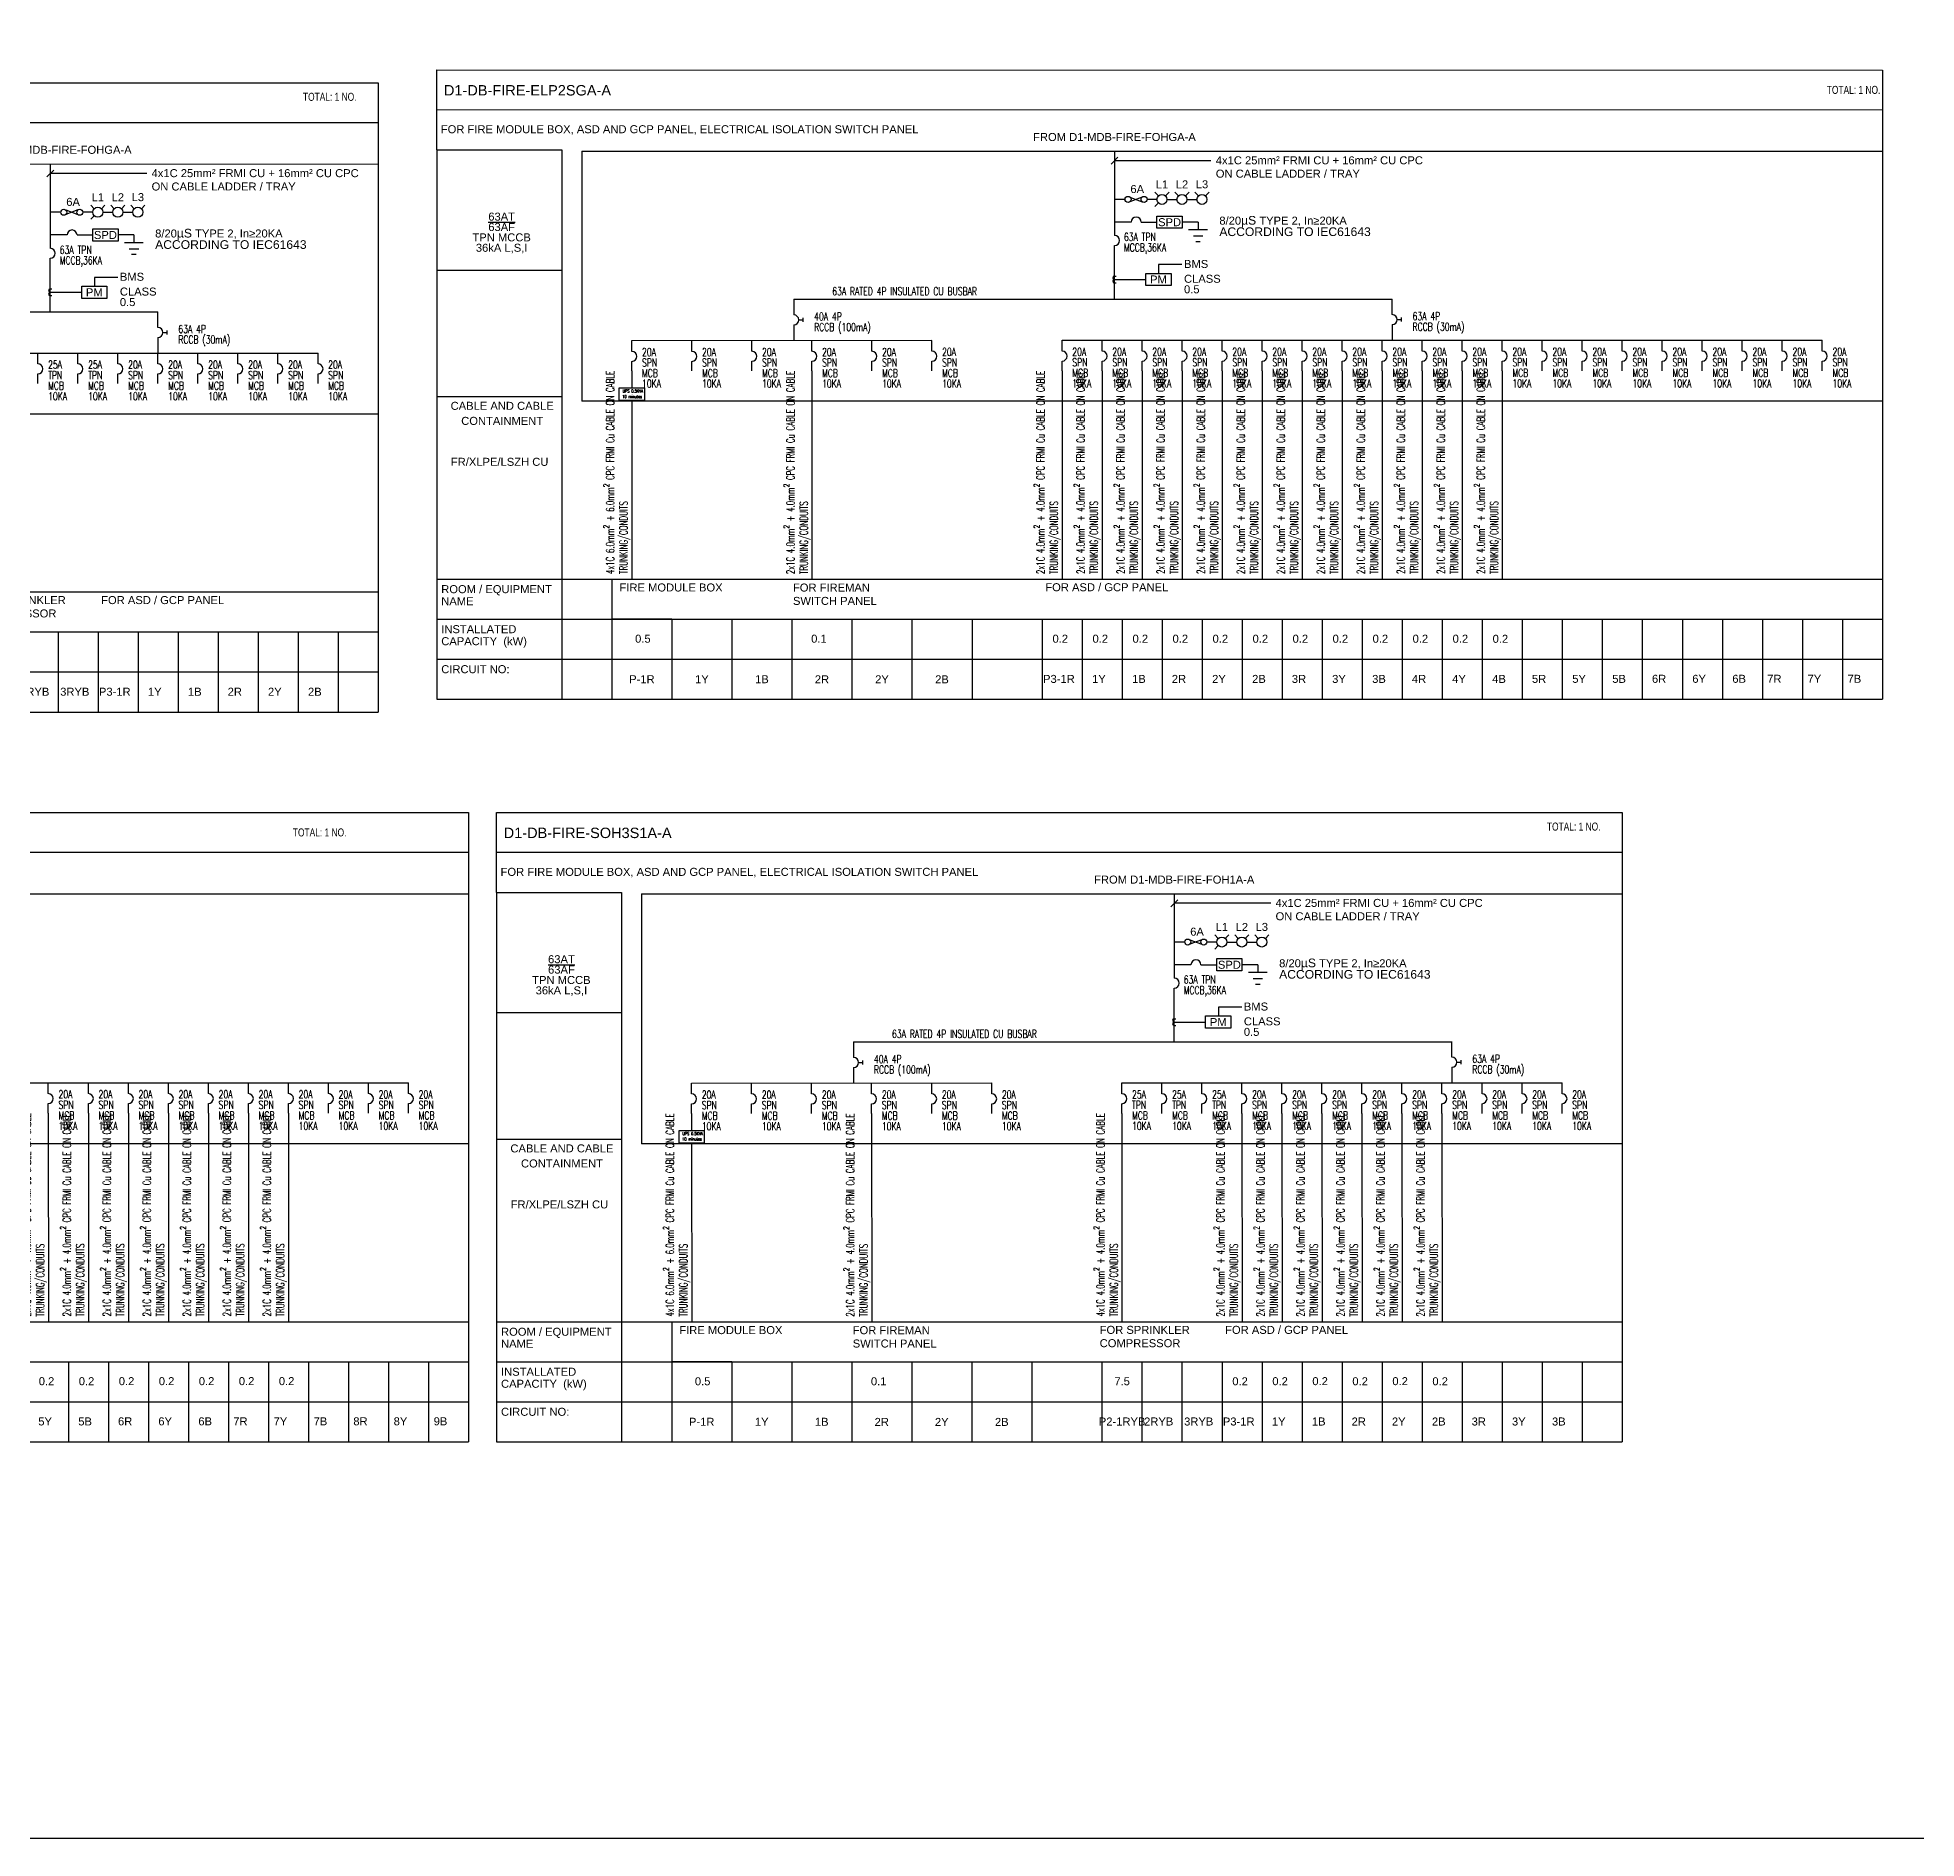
# Model space of a CAD drawing. Header units: inches. Extents: x 155818 to 1515405, y 4999 to 215277.
# Drawn here: x 634386 to 681343, y 134327 to 179330 of the extents above; entities that cross this region are included whole.
import ezdxf
from ezdxf.enums import TextEntityAlignment as Align

# ---------------------------------------------------------------- set-up
doc = ezdxf.new("R2010")
doc.units = ezdxf.units.IN
doc.header["$MEASUREMENT"] = 0
for name, color, linetype in [('-ME-E-Sch DB', 7, 'Continuous'), ('-ME-E-Sch DB_Tx', 7, 'Continuous'), ('-ME-E-Sch Main SLD', 7, 'Continuous'), ('E-_ELEC----_E-', 7, 'Continuous'), ('E_ELEC----_E-', 7, 'Continuous'), ('ELE SHAFT', 1, 'Continuous')]:
    doc.layers.add(name, color=color, linetype=linetype)
doc.styles.add('-ME-Romans', font='romans.shx', dxfattribs={"width": 0.7})
doc.styles.add('-ME_Romans', font='romans.shx', dxfattribs={"width": 0.8})
doc.styles.add('arial', font='arial.ttf')
doc.styles.get("Standard").update_dxf_attribs({"font": 'arial.ttf'})
doc.dimstyles.get("Standard").update_dxf_attribs({"dimtxt": 0.18, "dimasz": 0.18, "dimexe": 0.18, "dimexo": 0.0625, "dimgap": 0.09, "dimtad": 0, "dimtih": 1, "dimtoh": 1, "dimdec": 4, "dimzin": 0, "dimdsep": 46, "dimtxsty": 'Standard', "dimcen": 0.09, "dimadec": 0, "dimazin": 0, "dimtfac": 1, "dimtdec": 4, "dimtofl": 0, "dimtmove": 0, "dimatfit": 3, "dimfxl": 1, "dimtolj": 1, "dimtzin": 0, "dimarcsym": 0})

# ---------------------------------------------------------------- blocks, each defined once
blk = doc.blocks.new('COIL_1')
at = {"ltscale": 0.5}
for p, q in [((0, 2.5), (1.2, 2.5)), ((0, -2.5), (1.2, -2.5))]:
    blk.add_line(p, q, dxfattribs=at)
for centre in [(0, 1.3), (0, -1.3)]:
    blk.add_arc(centre, 1.26, 90, 270, dxfattribs=at)
blk = doc.blocks.new('ELEC0302')
at = {"layer": 'E_ELEC----_E-'}
blk.add_arc((0, 0), 250, 270, 90, dxfattribs=at)
blk = doc.blocks.new('ELEC0327')
for p, q in [((151, 57), (-151, -57)), ((-151, 57), (151, -57))]:
    blk.add_line(p, q)
for centre in [(-200, 0), (200, 0)]:
    blk.add_circle(centre, 75)
blk = doc.blocks.new('ELEC0303')
at = {"layer": 'E_ELEC----_E-'}
for p, q in [((250, 0), (450, 0)), ((450, 100), (450, -100))]:
    blk.add_line(p, q, dxfattribs=at)
blk.add_arc((0, 0), 250, 270, 90, dxfattribs=at)

msp = doc.modelspace()

# ---------------------------------------------------------------- linework, layer by layer
at = {"layer": '-ME-E-Sch DB', "color": 1}
for p, q in [((621392, 176169), (642897, 176171)), ((634704, 176170), (634704, 174064)), ((644364, 176521), (647489, 176521)), ((644364, 176521), (644364, 162796)), ((647489, 176521), (647489, 162796)), ((647989, 176490), (680493, 176489)), ((647989, 176490), (647989, 170242)), ((661214, 176167), (661387, 176340)), ((661301, 176490), (661301, 174385)), ((663713, 176254), (661301, 176254)), ((634618, 175847), (634791, 176020)), ((637117, 175933), (634705, 175933)), ((661968, 174717), (662363, 174717)), ((663389, 174717), (662993, 174717)), ((663389, 174717), (663389, 174533)), ((635372, 174397), (635767, 174397)), ((636792, 174397), (636397, 174397)), ((636557, 174212), (637027, 174212)), ((636792, 174397), (636792, 174212)), ((663154, 174533), (663624, 174533)), ((663273, 174374), (663509, 174374)), ((663331, 174234), (663445, 174234)), ((634704, 172469), (634704, 173814)), ((636677, 174054), (636913, 174054)), ((636735, 173914), (636849, 173914)), ((661301, 172789), (661301, 174135)), ((644364, 173521), (647489, 173521)), ((626689, 172470), (637395, 172476)), ((637395, 172086), (637395, 172476)), ((653285, 172791), (668241, 172791)), ((653285, 172789), (653285, 172400)), ((668241, 172406), (668241, 172796)), ((633395, 171447), (641395, 171447)), ((649238, 171761), (656738, 171765)), ((659991, 171768), (678991, 171768)), ((634395, 170684), (634395, 170925)), ((635395, 170684), (635395, 170926)), ((636395, 170684), (636395, 170926)), ((637395, 170684), (637395, 170925)), ((638395, 170684), (638395, 170926)), ((639395, 170684), (639395, 170926)), ((640395, 170684), (640395, 170926)), ((641395, 170684), (641395, 170926)), ((649238, 170998), (649238, 171239)), ((649238, 170998), (649238, 170575)), ((650738, 170998), (650738, 171239)), ((652238, 170999), (652238, 171240)), ((653738, 170999), (653738, 171240)), ((653738, 170999), (653740, 165799)), ((655238, 170999), (655238, 171240)), ((656738, 171001), (656738, 171242)), ((659991, 171005), (659991, 171246)), ((659991, 171005), (659993, 165804)), ((660991, 171005), (660991, 171246)), ((660991, 171005), (660993, 165804)), ((661991, 171005), (661991, 171246)), ((661991, 171005), (661993, 165804)), ((662991, 171005), (662991, 171246)), ((662991, 171005), (662993, 165804)), ((663991, 171005), (663991, 171246)), ((663991, 171005), (663993, 165804)), ((664991, 171005), (664991, 171246)), ((664991, 171005), (664993, 165804)), ((665991, 171005), (665991, 171246)), ((665991, 171005), (665993, 165804)), ((666991, 171005), (666991, 171246)), ((666991, 171005), (666993, 165804)), ((667991, 171005), (667991, 171246)), ((667991, 171005), (667993, 165804)), ((668991, 171005), (668991, 171246)), ((668991, 171005), (668993, 165804)), ((669991, 171005), (669991, 171246)), ((669991, 171005), (669993, 165804)), ((670991, 171005), (670991, 171246)), ((670991, 171005), (670993, 165804)), ((671991, 171005), (671991, 171246)), ((672991, 171005), (672991, 171246)), ((673991, 171005), (673991, 171246)), ((674991, 171005), (674991, 171246)), ((675991, 171005), (675991, 171246)), ((676991, 171005), (676991, 171246)), ((677991, 171005), (677991, 171246)), ((678991, 171005), (678991, 171246)), ((644375, 170359), (647494, 170359)), ((680493, 170240), (647989, 170242)), ((649238, 170263), (649240, 165798)), ((642897, 169921), (621392, 169922)), ((644375, 165796), (680493, 165795)), ((648740, 165796), (648740, 162796)), ((617778, 165476), (642897, 165477)), ((617778, 164476), (642897, 164476)), ((634897, 164476), (634897, 162476)), ((635897, 164476), (635897, 162476)), ((636897, 164476), (636897, 162476)), ((637897, 164476), (637897, 162476)), ((638897, 164476), (638897, 162476)), ((639897, 164476), (639897, 162476)), ((640897, 164476), (640897, 162476)), ((641897, 164476), (641897, 162476)), ((642897, 164476), (642897, 162476)), ((644374, 164796), (680493, 164794)), ((650240, 164796), (650240, 162796)), ((651740, 164796), (651740, 162796)), ((653240, 164796), (653240, 162796)), ((654740, 164796), (654740, 162796)), ((656240, 164796), (656240, 162796)), ((657740, 164796), (657740, 162796)), ((659493, 164796), (659493, 162796)), ((660493, 164796), (660493, 162796)), ((661493, 164796), (661493, 162796)), ((662493, 164796), (662493, 162796)), ((663493, 164796), (663493, 162796)), ((664493, 164796), (664493, 162796)), ((665493, 164796), (665493, 162796)), ((666493, 164796), (666493, 162796)), ((667493, 164796), (667493, 162796)), ((668493, 164796), (668493, 162796)), ((669493, 164796), (669493, 162796)), ((670493, 164796), (670493, 162796)), ((671493, 164796), (671493, 162796)), ((672493, 164796), (672493, 162796)), ((673493, 164796), (673493, 162796)), ((674493, 164796), (674493, 162796)), ((675493, 164797), (675493, 162797)), ((676493, 164797), (676493, 162797)), ((677493, 164798), (677493, 162798)), ((678493, 164798), (678493, 162798)), ((679493, 164799), (679493, 162798)), ((680493, 164799), (680493, 162799)), ((617778, 163476), (642897, 163476)), ((644374, 163796), (680493, 163794)), ((617768, 162476), (642897, 162476)), ((644364, 162796), (680493, 162794)), ((609652, 157933), (645157, 157933)), ((645858, 157963), (648983, 157963)), ((645858, 157963), (645859, 144239)), ((648983, 157963), (648983, 144239)), ((649483, 157932), (673988, 157934)), ((649483, 157932), (649483, 151685)), ((662708, 157610), (662881, 157783)), ((662795, 157933), (662795, 155827)), ((665207, 157696), (662796, 157696)), ((663462, 156160), (663858, 156160)), ((664883, 156160), (664487, 156160)), ((664648, 155975), (665118, 155975)), ((664883, 156160), (664883, 155975)), ((662795, 154232), (662795, 155577)), ((664767, 155817), (665003, 155817)), ((664826, 155677), (664939, 155677)), ((645858, 154963), (648983, 154963)), ((654780, 154233), (669736, 154234)), ((654780, 154232), (654780, 153842)), ((669736, 153849), (669736, 154239)), ((621655, 153211), (643655, 153211)), ((650732, 153203), (658232, 153207)), ((661486, 152938), (661486, 153210)), ((661486, 153210), (672486, 153210)), ((634655, 152448), (634655, 152690)), ((635655, 152448), (635655, 152690)), ((636655, 152448), (636655, 152690)), ((637655, 152448), (637655, 152690)), ((638655, 152448), (638655, 152690)), ((639655, 152448), (639655, 152690)), ((640655, 152448), (640655, 152690)), ((641655, 152448), (641655, 152689)), ((642655, 152448), (642655, 152689)), ((643655, 152448), (643655, 152689)), ((650732, 152440), (650732, 152682)), ((652232, 152440), (652232, 152682)), ((653732, 152441), (653732, 152682)), ((655232, 152441), (655232, 152683)), ((656732, 152441), (656732, 152683)), ((658232, 152443), (658232, 152684)), ((661486, 152447), (661486, 152688)), ((662486, 152447), (662486, 152688)), ((663486, 152447), (663486, 152688)), ((664486, 152447), (664486, 152688)), ((665486, 152447), (665486, 152688)), ((666486, 152447), (666486, 152688)), ((667486, 152447), (667486, 152688)), ((668486, 152447), (668486, 152688)), ((669486, 152447), (669486, 152688)), ((670486, 152447), (670486, 152688)), ((671486, 152447), (671486, 152688)), ((672486, 152447), (672486, 152688)), ((634655, 152448), (634657, 147248)), ((635655, 152450), (635657, 147249)), ((636655, 152450), (636657, 147249)), ((637655, 152450), (637657, 147249)), ((638655, 152450), (638657, 147249)), ((639655, 152451), (639657, 147250)), ((640655, 152451), (640657, 147250)), ((650732, 152440), (650732, 152018)), ((655232, 152441), (655234, 147241)), ((661486, 152447), (661488, 147247)), ((664486, 152447), (664488, 147247)), ((665486, 152447), (665488, 147247)), ((666486, 152447), (666488, 147247)), ((667486, 152447), (667488, 147247)), ((668486, 152447), (668488, 147247)), ((669486, 152447), (669488, 147247)), ((645157, 151683), (609652, 151686)), ((645869, 151801), (648988, 151801)), ((673988, 151684), (649483, 151685)), ((650733, 151705), (650734, 147240)), ((606038, 147240), (645157, 147238)), ((645869, 147239), (673988, 147240)), ((650234, 147239), (650234, 144239)), ((606038, 146240), (645157, 146237)), ((635157, 146240), (635157, 144240)), ((636157, 146240), (636157, 144240)), ((637157, 146240), (637157, 144240)), ((638157, 146241), (638157, 144241)), ((639157, 146241), (639157, 144241)), ((640157, 146242), (640157, 144242)), ((641157, 146242), (641157, 144242)), ((642157, 146243), (642157, 144242)), ((643157, 146243), (643157, 144243)), ((644157, 146243), (644157, 144243)), ((645157, 146242), (645157, 144242)), ((645869, 146239), (673988, 146238)), ((651734, 146239), (651734, 144239)), ((653234, 146239), (653234, 144239)), ((654734, 146239), (654734, 144239)), ((656234, 146239), (656234, 144239)), ((657734, 146239), (657734, 144239)), ((659234, 146239), (659234, 144239)), ((660988, 146239), (660988, 144239)), ((661988, 146239), (661988, 144238)), ((662988, 146239), (662988, 144239)), ((663988, 146239), (663988, 144239)), ((664988, 146239), (664988, 144238)), ((665988, 146239), (665988, 144239)), ((666988, 146239), (666988, 144239)), ((667988, 146239), (667988, 144238)), ((668988, 146239), (668988, 144239)), ((669988, 146239), (669988, 144239)), ((670988, 146239), (670988, 144238)), ((671988, 146239), (671988, 144239)), ((672988, 146239), (672988, 144239)), ((673988, 146239), (673988, 144239)), ((606038, 145240), (645157, 145237)), ((645869, 145239), (673988, 145238)), ((606028, 144240), (645157, 144237)), ((645859, 144239), (673988, 144238))]:
    msp.add_line(p, q, dxfattribs=at)
for points in [[(644364, 176521), (644364, 178521), (680493, 178519), (680493, 162794)], [(617768, 176200), (617768, 178200), (642897, 178201), (642897, 162475)], [(680493, 177519), (644364, 177521)], [(642897, 177201), (617768, 177200)], [(661550, 175286), (661301, 175286)], [(662363, 175286), (662114, 175286)], [(634954, 174965), (634704, 174965)], [(635767, 174965), (635517, 174965)], [(661718, 174717), (661301, 174717)], [(635122, 174397), (634704, 174397)], [(661301, 173285), (662085, 173285)], [(634704, 172965), (635489, 172965)], [(653285, 172150), (653286, 171761)], [(668241, 172156), (668241, 171768)], [(634395, 171175), (634395, 171447)], [(635395, 171176), (635395, 171447)], [(636395, 171176), (636395, 171447)], [(637395, 171836), (637395, 171447)], [(637395, 171175), (637395, 171447)], [(638395, 171176), (638395, 171447)], [(639395, 171176), (639395, 171447)], [(640395, 171176), (640395, 171447)], [(641395, 171176), (641395, 171447)], [(649238, 171489), (649238, 171761)], [(650738, 171489), (650738, 171761)], [(652238, 171490), (652238, 171761)], [(653738, 171490), (653738, 171762)], [(655238, 171490), (655238, 171762)], [(656738, 171492), (656738, 171763)], [(659991, 171496), (659991, 171768)], [(660991, 171496), (660991, 171767)], [(661991, 171496), (661991, 171768)], [(662991, 171496), (662991, 171768)], [(663991, 171496), (663991, 171768)], [(664991, 171496), (664991, 171768)], [(665991, 171496), (665991, 171768)], [(666991, 171496), (666991, 171768)], [(667991, 171496), (667991, 171768)], [(668991, 171496), (668991, 171768)], [(669991, 171496), (669991, 171768)], [(670991, 171496), (670991, 171768)], [(671991, 171496), (671991, 171768)], [(672991, 171496), (672991, 171768)], [(673991, 171496), (673991, 171768)], [(674991, 171496), (674991, 171768)], [(675991, 171496), (675991, 171768)], [(676991, 171496), (676991, 171768)], [(677991, 171496), (677991, 171768)], [(678991, 171496), (678991, 171768)], [(606028, 157964), (606028, 159964), (645157, 159963), (645157, 144237)], [(645858, 157963), (645858, 159963), (673988, 159964), (673988, 144238)], [(645157, 158963), (606028, 158964)], [(673988, 158964), (645858, 158963)], [(663045, 156728), (662795, 156728)], [(663858, 156728), (663608, 156728)], [(663212, 156160), (662795, 156160)], [(662795, 154728), (663579, 154728)], [(654780, 153592), (654780, 153203)], [(669736, 153599), (669736, 153210)], [(634655, 152940), (634655, 153211)], [(635655, 152940), (635655, 153211)], [(636655, 152940), (636655, 153211)], [(637655, 152940), (637655, 153211)], [(638655, 152940), (638655, 153211)], [(639655, 152940), (639655, 153211)], [(640655, 152940), (640655, 153211)], [(641655, 152939), (641655, 153211)], [(642655, 152939), (642655, 153211)], [(643655, 152939), (643655, 153211)], [(650732, 152932), (650732, 153203)], [(652232, 152932), (652232, 153203)], [(653732, 152932), (653732, 153204)], [(655232, 152933), (655232, 153204)], [(656732, 152933), (656732, 153204)], [(658232, 152934), (658232, 153206)], [(662486, 152938), (662486, 153210)], [(663486, 152938), (663486, 153210)], [(664486, 152938), (664486, 153210)], [(665486, 152938), (665486, 153210)], [(666486, 152938), (666486, 153210)], [(667486, 152938), (667486, 153210)], [(668486, 152938), (668486, 153210)], [(669486, 152938), (669486, 153210)], [(670486, 152938), (670486, 153210)], [(671486, 152938), (671486, 153210)], [(672486, 152938), (672486, 153210)]]:
    msp.add_lwpolyline(points, dxfattribs=at)
for points in [[(662363, 174870), (662993, 174870), (662993, 174565), (662363, 174565)], [(635767, 174550), (636397, 174550), (636397, 174244), (635767, 174244)], [(662085, 173438), (662715, 173438), (662715, 173132), (662085, 173132)], [(635489, 173118), (636119, 173118), (636119, 172812), (635489, 172812)], [(663858, 156313), (664487, 156313), (664487, 156007), (663858, 156007)], [(663579, 154881), (664209, 154881), (664209, 154575), (663579, 154575)]]:
    msp.add_lwpolyline(points, close=True, dxfattribs=at)
at = {"layer": '-ME-E-Sch Main SLD', "color": 1}
for p, q in [((650240, 164796), (648740, 164796)), ((650240, 164796), (648740, 164796)), ((651734, 146239), (650234, 146239)), ((651734, 146239), (650234, 146239))]:
    msp.add_line(p, q, dxfattribs=at)
msp.add_lwpolyline([(576918, 215277), (682193, 215277), (682193, 134327), (576918, 134327)], close=True)
at = {"layer": 'Defpoints'}
msp.add_lwpolyline([(576918, 215277), (682193, 215277), (682193, 134327), (576918, 134327)], close=True, dxfattribs=at)
at = {"layer": 'E-_ELEC----_E-', "color": 1}
for p, q in [((662400, 175374), (662312, 175463)), ((662400, 175198), (662312, 175109)), ((662577, 175374), (662665, 175463)), ((662614, 175286), (662863, 175286)), ((662900, 175374), (662812, 175463)), ((663077, 175374), (663165, 175463)), ((663114, 175286), (663363, 175286)), ((663400, 175374), (663312, 175463)), ((663577, 175374), (663665, 175463)), ((635804, 175054), (635715, 175142)), ((635804, 174877), (635715, 174789)), ((635981, 175054), (636069, 175142)), ((636017, 174965), (636267, 174965)), ((636304, 175054), (636215, 175142)), ((636481, 175054), (636569, 175142)), ((636517, 174965), (636767, 174965)), ((636804, 175054), (636715, 175142)), ((636981, 175054), (637069, 175142)), ((663894, 156817), (663806, 156905)), ((664071, 156817), (664159, 156905)), ((664394, 156817), (664306, 156905)), ((664571, 156817), (664659, 156905)), ((664894, 156817), (664806, 156905)), ((665071, 156817), (665159, 156905)), ((663894, 156640), (663806, 156552)), ((664108, 156728), (664358, 156728)), ((664608, 156728), (664858, 156728))]:
    msp.add_line(p, q, dxfattribs=at)
for centre in [(662488, 175286), (662988, 175286), (663488, 175286), (635892, 174965), (636392, 174965), (636892, 174965), (663983, 156728), (664483, 156728), (664983, 156728)]:
    msp.add_circle(centre, 125, dxfattribs=at)
at = {"layer": 'ELE SHAFT', "color": 1}
for points in [[(648925, 170575), (649552, 170575), (649552, 170263), (648925, 170263)], [(650419, 152018), (651046, 152018), (651046, 151705), (650419, 151705)]]:
    msp.add_lwpolyline(points, close=True, dxfattribs=at)

# ---------------------------------------------------------------- block references
at = {"layer": '-ME-E-Sch DB', "color": 1}
for p in [(661839, 175286), (635242, 174965), (663333, 156728)]:
    msp.add_blockref('ELEC0327', p, dxfattribs=at)
at = {"layer": '-ME-E-Sch DB', "color": 1, "xscale": 0.5, "yscale": 0.5, "zscale": 0.5, "rotation": 90}
for p in [(661843, 174717), (635247, 174397), (663337, 156160)]:
    msp.add_blockref('ELEC0302', p, dxfattribs=at)
at = {"layer": '-ME-E-Sch DB', "color": 1}
for name, p, xscale, yscale, zscale in [('ELEC0302', (661301, 174260), 0.5, 0.5, 0.5), ('ELEC0302', (634704, 173939), 0.5, 0.5, 0.5), ('COIL_1', (661301, 173285), 33.333333, 33.333333, 33.333333), ('COIL_1', (634704, 172965), 33.333333, 33.333333, 33.333333), ('ELEC0303', (653285, 172275), 0.5, 0.5, 0.5), ('ELEC0303', (668241, 172281), 0.5, 0.5, 0.5), ('ELEC0303', (637395, 171961), 0.5, 0.5, 0.5), ('ELEC0302', (649238, 171364), 0.5, 0.5, 0.5), ('ELEC0302', (650738, 171364), 0.5, 0.5, 0.5), ('ELEC0302', (652238, 171365), 0.5, 0.5, 0.5), ('ELEC0302', (653738, 171365), 0.5, 0.5, 0.5), ('ELEC0302', (655238, 171365), 0.5, 0.5, 0.5), ('ELEC0302', (656738, 171367), 0.5, 0.5, 0.5), ('ELEC0302', (659991, 171371), 0.5, 0.5, 0.5), ('ELEC0302', (660991, 171371), 0.5, 0.5, 0.5), ('ELEC0302', (661991, 171371), 0.5, 0.5, 0.5), ('ELEC0302', (662991, 171371), 0.5, 0.5, 0.5), ('ELEC0302', (663991, 171371), 0.5, 0.5, 0.5), ('ELEC0302', (664991, 171371), 0.5, 0.5, 0.5), ('ELEC0302', (665991, 171371), 0.5, 0.5, 0.5), ('ELEC0302', (666991, 171371), 0.5, 0.5, 0.5), ('ELEC0302', (667991, 171371), 0.5, 0.5, 0.5), ('ELEC0302', (668991, 171371), 0.5, 0.5, 0.5), ('ELEC0302', (669991, 171371), 0.5, 0.5, 0.5), ('ELEC0302', (670991, 171371), 0.5, 0.5, 0.5), ('ELEC0302', (671991, 171371), 0.5, 0.5, 0.5), ('ELEC0302', (672991, 171371), 0.5, 0.5, 0.5), ('ELEC0302', (673991, 171371), 0.5, 0.5, 0.5), ('ELEC0302', (674991, 171371), 0.5, 0.5, 0.5), ('ELEC0302', (675991, 171371), 0.5, 0.5, 0.5), ('ELEC0302', (676991, 171371), 0.5, 0.5, 0.5), ('ELEC0302', (677991, 171371), 0.5, 0.5, 0.5), ('ELEC0302', (678991, 171371), 0.5, 0.5, 0.5), ('ELEC0302', (634395, 171050), 0.5, 0.5, 0.5), ('ELEC0302', (635395, 171051), 0.5, 0.5, 0.5), ('ELEC0302', (636395, 171051), 0.5, 0.5, 0.5), ('ELEC0302', (637395, 171050), 0.5, 0.5, 0.5), ('ELEC0302', (638395, 171051), 0.5, 0.5, 0.5), ('ELEC0302', (639395, 171051), 0.5, 0.5, 0.5), ('ELEC0302', (640395, 171051), 0.5, 0.5, 0.5), ('ELEC0302', (641395, 171051), 0.5, 0.5, 0.5), ('ELEC0302', (662795, 155702), 0.5, 0.5, 0.5), ('COIL_1', (662795, 154728), 33.333333, 33.333333, 33.333333), ('ELEC0303', (654780, 153717), 0.5, 0.5, 0.5), ('ELEC0303', (669736, 153724), 0.5, 0.5, 0.5), ('ELEC0302', (634655, 152815), 0.5, 0.5, 0.5), ('ELEC0302', (635655, 152815), 0.5, 0.5, 0.5), ('ELEC0302', (636655, 152815), 0.5, 0.5, 0.5), ('ELEC0302', (637655, 152815), 0.5, 0.5, 0.5), ('ELEC0302', (638655, 152815), 0.5, 0.5, 0.5), ('ELEC0302', (639655, 152815), 0.5, 0.5, 0.5), ('ELEC0302', (640655, 152815), 0.5, 0.5, 0.5), ('ELEC0302', (641655, 152814), 0.5, 0.5, 0.5), ('ELEC0302', (642655, 152814), 0.5, 0.5, 0.5), ('ELEC0302', (643655, 152814), 0.5, 0.5, 0.5), ('ELEC0302', (650732, 152807), 0.5, 0.5, 0.5), ('ELEC0302', (652232, 152807), 0.5, 0.5, 0.5), ('ELEC0302', (653732, 152807), 0.5, 0.5, 0.5), ('ELEC0302', (655232, 152808), 0.5, 0.5, 0.5), ('ELEC0302', (656732, 152808), 0.5, 0.5, 0.5), ('ELEC0302', (658232, 152809), 0.5, 0.5, 0.5), ('ELEC0302', (661486, 152813), 0.5, 0.5, 0.5), ('ELEC0302', (662486, 152813), 0.5, 0.5, 0.5), ('ELEC0302', (663486, 152813), 0.5, 0.5, 0.5), ('ELEC0302', (664486, 152813), 0.5, 0.5, 0.5), ('ELEC0302', (665486, 152813), 0.5, 0.5, 0.5), ('ELEC0302', (666486, 152813), 0.5, 0.5, 0.5), ('ELEC0302', (667486, 152813), 0.5, 0.5, 0.5), ('ELEC0302', (668486, 152813), 0.5, 0.5, 0.5), ('ELEC0302', (669486, 152813), 0.5, 0.5, 0.5), ('ELEC0302', (670486, 152813), 0.5, 0.5, 0.5), ('ELEC0302', (671486, 152813), 0.5, 0.5, 0.5), ('ELEC0302', (672486, 152813), 0.5, 0.5, 0.5)]:
    msp.add_blockref(name, p, dxfattribs=dict(at, xscale=xscale, yscale=yscale, zscale=zscale))

# ---------------------------------------------------------------- texts
for s, p in [('SPD', (662678, 174717)), ('SPD', (636082, 174397)), ('PM', (662400, 173285)), ('PM', (635804, 172965)), ('SPD', (664173, 156160)), ('PM', (663894, 154728))]:
    msp.add_text(s, height=200, dxfattribs=at).set_placement(p, align=Align.MIDDLE_CENTER)
at = {"layer": '-ME-E-Sch DB', "color": 1, "style": '-ME-Romans', "width": 0.7}
for s, p in [('UPS 0.5KVA', (649008, 170461)), ('10 minutes', (648999, 170323)), ('10 minutes', (650494, 151765)), ('UPS 0.5KVA', (650502, 151903))]:
    msp.add_text(s, height=75, dxfattribs=at).set_placement(p)
at = {"layer": '-ME-E-Sch DB', "color": 1, "char_height": 200, "width": 8064.47, "attachment_point": 1}
for insert in [(663833, 176363), (637236, 176042), (665327, 157805)]:
    msp.add_mtext('4x1C 25mm² FRMI CU + 16mm² CU CPC\\PON CABLE LADDER / TRAY', dxfattribs=dict(at, insert=insert))
at = {"layer": '-ME-E-Sch DB', "color": 1, "char_height": 200, "attachment_point": 1, "line_spacing_factor": 0.789273}
for s, insert, width in [('6A', (661699, 175645), 921.41), ('6A', (635103, 175324), 921.41), ('BMS', (663039, 173773), 737.13), ('BMS', (636443, 173453), 737.13), ('CLASS 0.5', (663039, 173403), 737.13), ('CLASS 0.5', (636443, 173083), 737.13), ('6A', (663193, 157087), 921.41), ('BMS', (664534, 155216), 737.13), ('CLASS 0.5', (664534, 154846), 737.13)]:
    msp.add_mtext(s, dxfattribs=dict(at, insert=insert, width=width))
at = {"layer": '-ME-E-Sch DB', "color": 1, "char_height": 200, "attachment_point": 1, "line_spacing_factor": 0.789273, "style": '-ME-Romans'}
for s, insert, width in [('{\\W1;\\fArial|b0|i0|c0|p34;8/20\\H1.08333x;µS\\H0.92308x; TYPE 2, In≥20KA \\P\\H1.08333x;ACCORDING TO IEC61643}', (663922, 174872), 6030.79), ('{\\W1;\\fArial|b0|i0|c0|p34;8/20\\H1.08333x;µS\\H0.92308x; TYPE 2, In≥20KA \\P\\H1.08333x;ACCORDING TO IEC61643}', (637325, 174551), 6030.79), ('63A RATED 4P INSULATED CU BUSBAR', (654247, 173090), 6030.79), ('40A 4P\\PRCCB (100mA)', (653795, 172460), 2497.13), ('63A 4P\\PRCCB (30mA)', (668751, 172467), 2497.13), ('63A 4P\\PRCCB (30mA)', (637905, 172147), 2497.13), ('{\\W1;\\fArial|b0|i0|c0|p34;8/20\\H1.08333x;µS\\H0.92308x; TYPE 2, In≥20KA \\P\\H1.08333x;ACCORDING TO IEC61643}', (665416, 156314), 6030.79), ('63A RATED 4P INSULATED CU BUSBAR', (655741, 154532), 6030.79), ('40A 4P\\PRCCB (100mA)', (655289, 153903), 2497.13), ('63A 4P\\PRCCB (30mA)', (670245, 153909), 2497.13)]:
    msp.add_mtext(s, dxfattribs=dict(at, insert=insert, width=width))
at = {"layer": '-ME-E-Sch DB_Tx', "color": 1}
for s, p in [('D1-DB-FIRE-ELP2SGA-A ', (644542, 177883)), ('D1-DB-FIRE-SOH3S1A-A ', (646036, 159326))]:
    msp.add_text(s, height=260, dxfattribs=at).set_placement(p)
at = {"layer": '-ME-E-Sch DB_Tx', "color": 1, "width": 0.75}
for p in [(679103, 178023), (641019, 177850), (672109, 159613), (640767, 159467)]:
    msp.add_text('TOTAL: 1 NO.', height=200, dxfattribs=at).set_placement(p, align=Align.MIDDLE_LEFT)
at = {"layer": '-ME-E-Sch DB_Tx', "color": 1}
for s, p in [('ROOM / EQUIPMENT ', (644475, 165546)), ('NAME', (644475, 165246)), ('CAPACITY  (kW)', (644475, 164246)), ('INSTALLATED ', (644475, 164546)), ('CIRCUIT NO:', (644475, 163546)), ('ROOM / EQUIPMENT ', (645969, 146989)), ('NAME', (645969, 146689)), ('INSTALLATED ', (645969, 145989)), ('CAPACITY  (kW)', (645969, 145689)), ('CIRCUIT NO:', (645969, 144989))]:
    msp.add_text(s, height=200, dxfattribs=at).set_placement(p, align=Align.MIDDLE_LEFT)
for s, p in [('0.5', (649514, 164308)), ('0.1', (653914, 164308)), ('0.2', (659946, 164308)), ('0.2', (660946, 164308)), ('0.2', (661946, 164308)), ('0.2', (662946, 164308)), ('0.2', (663946, 164308)), ('0.2', (664946, 164308)), ('0.2', (665946, 164308)), ('0.2', (666946, 164308)), ('0.2', (667946, 164308)), ('0.2', (668946, 164308)), ('0.2', (669946, 164308)), ('0.2', (670946, 164306)), ('2RYB', (634316, 162983)), ('3RYB', (635316, 162983)), ('P3-1R', (636316, 162983)), ('1Y', (637316, 162983)), ('1B', (638316, 162983)), ('2R', (639316, 162983)), ('2Y', (640316, 162983)), ('2B', (641316, 162983)), ('P-1R', (649490, 163296)), ('1Y', (650990, 163296)), ('1B', (652490, 163296)), ('2R', (653990, 163293)), ('2Y', (655490, 163293)), ('2B', (656990, 163293)), ('P3-1R', (659912, 163303)), ('1Y', (660912, 163303)), ('1B', (661912, 163303)), ('2R', (662912, 163303)), ('2Y', (663912, 163303)), ('2B', (664912, 163303)), ('3R', (665912, 163303)), ('3Y', (666912, 163303)), ('3B', (667912, 163303)), ('4R', (668912, 163303)), ('4Y', (669912, 163303)), ('4B', (670912, 163303)), ('5R', (671912, 163305)), ('5Y', (672912, 163305)), ('5B', (673912, 163305)), ('6R', (674912, 163306)), ('6Y', (675912, 163306)), ('6B', (676912, 163306)), ('7R', (677793, 163306)), ('7Y', (678793, 163306)), ('7B', (679793, 163306)), ('0.2', (634610, 145753)), ('0.2', (635610, 145753)), ('0.2', (636610, 145754)), ('0.2', (637610, 145754)), ('0.2', (638610, 145754)), ('0.2', (639610, 145755)), ('0.2', (640610, 145755)), ('0.5', (651008, 145751)), ('0.1', (655408, 145751)), ('7.5', (661492, 145751)), ('0.2', (664440, 145751)), ('0.2', (665440, 145753)), ('0.2', (666440, 145754)), ('0.2', (667440, 145751)), ('0.2', (668440, 145754)), ('0.2', (669440, 145751)), ('5Y', (634575, 144748)), ('5B', (635575, 144748)), ('6R', (636575, 144750)), ('6Y', (637575, 144750)), ('6B', (638575, 144750)), ('7R', (639456, 144750)), ('7Y', (640456, 144750)), ('7B', (641456, 144750)), ('8R', (642456, 144751)), ('8Y', (643456, 144751)), ('9B', (644456, 144751)), ('P-1R', (650984, 144739)), ('1Y', (652484, 144739)), ('1B', (653984, 144739)), ('2R', (655484, 144736)), ('2Y', (656984, 144736)), ('2B', (658484, 144736)), ('P2-1RYB', (661492, 144746)), ('2RYB', (662406, 144746)), ('3RYB', (663406, 144746)), ('P3-1R', (664406, 144746)), ('1Y', (665406, 144746)), ('1B', (666406, 144746)), ('2R', (667406, 144746)), ('2Y', (668406, 144746)), ('2B', (669406, 144746)), ('3R', (670406, 144746)), ('3Y', (671406, 144746)), ('3B', (672406, 144746))]:
    msp.add_text(s, height=200, dxfattribs=at).set_placement(p, align=Align.MIDDLE_CENTER)
at = {"layer": '-ME-E-Sch DB_Tx', "color": 1, "char_height": 200}
for s, insert, width, attachment_point in [('FOR FIRE MODULE BOX, ASD AND GCP PANEL, ELECTRICAL ISOLATION SWITCH PANEL', (644464, 177021), 64987.82, 4), ('FROM D1-MDB-FIRE-FOHGA-A ', (634704, 176524), 9037.73, 5), ('FROM D1-MDB-FIRE-FOHGA-A ', (661300, 176844), 9037.73, 5), ('FOR SPRINKLER\\PCOMPRESSOR', (632840, 165373), 6520.24, 1), ('FOR ASD / GCP PANEL ', (635976, 165373), 8875.03, 1), ('FIRE MODULE BOX', (648930, 165688), 6520.24, 1), ('FOR FIREMAN \\PSWITCH PANEL', (653265, 165686), 6520.24, 1), ('FOR ASD / GCP PANEL ', (659572, 165694), 8875.03, 1), ('FOR FIRE MODULE BOX, ASD AND GCP PANEL, ELECTRICAL ISOLATION SWITCH PANEL', (645958, 158463), 64987.82, 4), ('FROM D1-MDB-FIRE-FOH1A-A ', (662794, 158287), 9037.73, 5), ('FIRE MODULE BOX', (650425, 147130), 6520.24, 1), ('FOR FIREMAN \\PSWITCH PANEL', (654759, 147128), 6520.24, 1), ('FOR SPRINKLER\\PCOMPRESSOR', (660931, 147136), 6520.24, 1), ('FOR ASD / GCP PANEL ', (664066, 147136), 8875.03, 1)]:
    msp.add_mtext(s, dxfattribs=dict(at, insert=insert, width=width, attachment_point=attachment_point))
at = {"layer": '-ME-E-Sch DB_Tx', "color": 1, "char_height": 200, "width": 4377.18}
for s, insert, attachment_point, line_spacing_factor in [('\\pxsa0.78,qc;{\\L63AT\\P}63AF\\P\\ps*;TPN MCCB\\P36kA L,S,I ', (643796, 174956), 1, 0.778039), ('\\pxqc;CABLE AND CABLE \\PCONTAINMENT', (645998, 169938), 5, 1.128527), ('\\pxqc;\\PFR/XLPE/LSZH CU', (645934, 168915), 5, 1.128527), ('\\pxsa0.78,qc;{\\L63AT\\P}63AF\\P\\ps*;TPN MCCB\\P36kA L,S,I ', (645290, 156398), 1, 0.778039), ('\\pxqc;CABLE AND CABLE \\PCONTAINMENT', (647492, 151381), 5, 1.128527), ('\\pxqc;\\PFR/XLPE/LSZH CU', (647429, 150358), 5, 1.128527)]:
    msp.add_mtext(s, dxfattribs=dict(at, insert=insert, attachment_point=attachment_point, line_spacing_factor=line_spacing_factor))
at = {"layer": '-ME-E-Sch DB_Tx', "color": 1, "char_height": 200, "attachment_point": 1, "line_spacing_factor": 0.789273, "style": '-ME-Romans'}
for s, insert, width in [('63A TPN  MCCB,36KA', (661537, 174447), 1181.82), ('63A TPN  MCCB,36KA', (634940, 174126), 1181.82), ('20A\\PSPN  MCB\\P10KA', (649493, 171571), 460.71), ('20A\\PSPN\\PMCB\\P10KA', (650993, 171571), 460.71), ('20A\\PSPN MCB\\P10KA', (652493, 171572), 460.71), ('20A\\PSPN  MCB\\P10KA', (653993, 171572), 460.71), ('20A\\PSPN  MCB\\P10KA', (655493, 171572), 460.71), ('20A\\PSPN  MCB\\P10KA', (656993, 171574), 460.71), ('20A\\PSPN  MCB\\P10KA', (660246, 171578), 458.74), ('20A\\PSPN  MCB\\P10KA', (661246, 171578), 458.74), ('20A\\PSPN  MCB\\P10KA', (662246, 171578), 458.74), ('20A\\PSPN  MCB\\P10KA', (663246, 171578), 458.74), ('20A\\PSPN  MCB\\P10KA', (664246, 171578), 458.74), ('20A\\PSPN  MCB\\P10KA', (665246, 171578), 458.74), ('20A\\PSPN  MCB\\P10KA', (666246, 171578), 458.74), ('20A\\PSPN  MCB\\P10KA', (667246, 171578), 458.74), ('20A\\PSPN  MCB\\P10KA', (668246, 171578), 458.74), ('20A\\PSPN  MCB\\P10KA', (669246, 171578), 460.71), ('20A\\PSPN  MCB\\P10KA', (670246, 171578), 460.71), ('20A\\PSPN  MCB\\P10KA', (671246, 171578), 460.71), ('20A\\PSPN  MCB\\P10KA', (672246, 171578), 458.74), ('20A\\PSPN  MCB\\P10KA', (673246, 171578), 460.71), ('20A\\PSPN  MCB\\P10KA', (674246, 171578), 460.71), ('20A\\PSPN  MCB\\P10KA', (675246, 171578), 460.71), ('20A\\PSPN  MCB\\P10KA', (676246, 171578), 458.74), ('20A\\PSPN  MCB\\P10KA', (677246, 171578), 460.71), ('20A\\PSPN  MCB\\P10KA', (678246, 171578), 460.71), ('20A\\PSPN  MCB\\P10KA', (679246, 171578), 460.71), ('25A\\PTPN  MCB\\P10KA', (634650, 171257), 458.74), ('25A\\PTPN  MCB\\P10KA', (635650, 171257), 458.74), ('20A\\PSPN  MCB\\P10KA', (636650, 171257), 458.74), ('20A\\PSPN  MCB\\P10KA', (637650, 171257), 458.74), ('20A\\PSPN  MCB\\P10KA', (638650, 171257), 458.74), ('20A\\PSPN  MCB\\P10KA', (639650, 171257), 458.74), ('20A\\PSPN  MCB\\P10KA', (640650, 171257), 458.74), ('20A\\PSPN  MCB\\P10KA', (641650, 171257), 458.74), ('63A TPN  MCCB,36KA', (663031, 155889), 1181.82), ('20A\\PSPN  MCB\\P10KA', (634910, 153022), 460.71), ('20A\\PSPN  MCB\\P10KA', (635910, 153022), 460.71), ('20A\\PSPN  MCB\\P10KA', (636910, 153022), 460.71), ('20A\\PSPN  MCB\\P10KA', (637910, 153022), 458.74), ('20A\\PSPN  MCB\\P10KA', (638910, 153022), 460.71), ('20A\\PSPN  MCB\\P10KA', (639910, 153022), 460.71), ('20A\\PSPN  MCB\\P10KA', (640910, 153022), 460.71), ('20A\\PSPN  MCB\\P10KA', (641910, 153021), 460.71), ('20A\\PSPN  MCB\\P10KA', (642910, 153021), 460.71), ('20A\\PSPN  MCB\\P10KA', (643910, 153021), 460.71), ('20A\\PSPN  MCB\\P10KA', (650987, 153014), 460.71), ('20A\\PSPN\\PMCB\\P10KA', (652487, 153014), 460.71), ('20A\\PSPN MCB\\P10KA', (653987, 153014), 460.71), ('20A\\PSPN  MCB\\P10KA', (655487, 153015), 460.71), ('20A\\PSPN  MCB\\P10KA', (656987, 153015), 460.71), ('20A\\PSPN  MCB\\P10KA', (658487, 153016), 460.71), ('25A\\PTPN  MCB\\P10KA', (661740, 153020), 458.74), ('25A\\PTPN  MCB\\P10KA', (662741, 153020), 458.74), ('25A\\PTPN  MCB\\P10KA', (663741, 153020), 458.74), ('20A\\PSPN  MCB\\P10KA', (664741, 153020), 458.74), ('20A\\PSPN  MCB\\P10KA', (665741, 153020), 458.74), ('20A\\PSPN  MCB\\P10KA', (666741, 153020), 458.74), ('20A\\PSPN  MCB\\P10KA', (667741, 153020), 458.74), ('20A\\PSPN  MCB\\P10KA', (668741, 153020), 458.74), ('20A\\PSPN  MCB\\P10KA', (669741, 153020), 458.74), ('20A\\PSPN  MCB\\P10KA', (670741, 153020), 458.74), ('20A\\PSPN  MCB\\P10KA', (671741, 153020), 458.74), ('20A\\PSPN  MCB\\P10KA', (672741, 153020), 458.74)]:
    msp.add_mtext(s, dxfattribs=dict(at, insert=insert, width=width))
at = {"layer": '-ME-E-Sch DB_Tx', "color": 1, "char_height": 200, "width": 4536.02, "attachment_point": 1, "rotation": 90, "style": '-ME_Romans'}
for s, insert in [('\\A1;{\\W0.65;4x1C 6.0mm{\\H0.7x;\\S2^ ;} + 6.0mm{\\H0.7x;\\S2^ ;} CPC FRMI Cu CABLE ON CABLE TRUNKING/CONDUITS}', (648529, 165923)), ('\\A1;{\\W0.65;2x1C 4.0mm{\\H0.7x;\\S2^ ;} + 4.0mm{\\H0.7x;\\S2^ ;} CPC FRMI Cu CABLE ON CABLE TRUNKING/CONDUITS}', (653033, 165920)), ('\\A1;{\\W0.65;2x1C 4.0mm{\\H0.7x;\\S2^ ;} + 4.0mm{\\H0.7x;\\S2^ ;} CPC FRMI Cu CABLE ON CABLE TRUNKING/CONDUITS}', (659287, 165924)), ('\\A1;{\\W0.65;2x1C 4.0mm{\\H0.7x;\\S2^ ;} + 4.0mm{\\H0.7x;\\S2^ ;} CPC FRMI Cu CABLE ON CABLE TRUNKING/CONDUITS}', (660287, 165925)), ('\\A1;{\\W0.65;2x1C 4.0mm{\\H0.7x;\\S2^ ;} + 4.0mm{\\H0.7x;\\S2^ ;} CPC FRMI Cu CABLE ON CABLE TRUNKING/CONDUITS}', (661287, 165925)), ('\\A1;{\\W0.65;2x1C 4.0mm{\\H0.7x;\\S2^ ;} + 4.0mm{\\H0.7x;\\S2^ ;} CPC FRMI Cu CABLE ON CABLE TRUNKING/CONDUITS}', (662287, 165926)), ('\\A1;{\\W0.65;2x1C 4.0mm{\\H0.7x;\\S2^ ;} + 4.0mm{\\H0.7x;\\S2^ ;} CPC FRMI Cu CABLE ON CABLE TRUNKING/CONDUITS}', (663287, 165926)), ('\\A1;{\\W0.65;2x1C 4.0mm{\\H0.7x;\\S2^ ;} + 4.0mm{\\H0.7x;\\S2^ ;} CPC FRMI Cu CABLE ON CABLE TRUNKING/CONDUITS}', (664287, 165924)), ('\\A1;{\\W0.65;2x1C 4.0mm{\\H0.7x;\\S2^ ;} + 4.0mm{\\H0.7x;\\S2^ ;} CPC FRMI Cu CABLE ON CABLE TRUNKING/CONDUITS}', (665287, 165924)), ('\\A1;{\\W0.65;2x1C 4.0mm{\\H0.7x;\\S2^ ;} + 4.0mm{\\H0.7x;\\S2^ ;} CPC FRMI Cu CABLE ON CABLE TRUNKING/CONDUITS}', (666287, 165924)), ('\\A1;{\\W0.65;2x1C 4.0mm{\\H0.7x;\\S2^ ;} + 4.0mm{\\H0.7x;\\S2^ ;} CPC FRMI Cu CABLE ON CABLE TRUNKING/CONDUITS}', (667287, 165924)), ('\\A1;{\\W0.65;2x1C 4.0mm{\\H0.7x;\\S2^ ;} + 4.0mm{\\H0.7x;\\S2^ ;} CPC FRMI Cu CABLE ON CABLE TRUNKING/CONDUITS}', (668287, 165925)), ('\\A1;{\\W0.65;2x1C 4.0mm{\\H0.7x;\\S2^ ;} + 4.0mm{\\H0.7x;\\S2^ ;} CPC FRMI Cu CABLE ON CABLE TRUNKING/CONDUITS}', (669287, 165925)), ('\\A1;{\\W0.65;2x1C 4.0mm{\\H0.7x;\\S2^ ;} + 4.0mm{\\H0.7x;\\S2^ ;} CPC FRMI Cu CABLE ON CABLE TRUNKING/CONDUITS}', (670287, 165926)), ('\\A1;{\\W0.65;2x1C 4.0mm{\\H0.7x;\\S2^ ;} + 4.0mm{\\H0.7x;\\S2^ ;} CPC FRMI Cu CABLE ON CABLE TRUNKING/CONDUITS}', (633950, 147368)), ('\\A1;{\\W0.65;2x1C 4.0mm{\\H0.7x;\\S2^ ;} + 4.0mm{\\H0.7x;\\S2^ ;} CPC FRMI Cu CABLE ON CABLE TRUNKING/CONDUITS}', (634950, 147370)), ('\\A1;{\\W0.65;2x1C 4.0mm{\\H0.7x;\\S2^ ;} + 4.0mm{\\H0.7x;\\S2^ ;} CPC FRMI Cu CABLE ON CABLE TRUNKING/CONDUITS}', (635950, 147371)), ('\\A1;{\\W0.65;2x1C 4.0mm{\\H0.7x;\\S2^ ;} + 4.0mm{\\H0.7x;\\S2^ ;} CPC FRMI Cu CABLE ON CABLE TRUNKING/CONDUITS}', (636950, 147371)), ('\\A1;{\\W0.65;2x1C 4.0mm{\\H0.7x;\\S2^ ;} + 4.0mm{\\H0.7x;\\S2^ ;} CPC FRMI Cu CABLE ON CABLE TRUNKING/CONDUITS}', (637950, 147369)), ('\\A1;{\\W0.65;2x1C 4.0mm{\\H0.7x;\\S2^ ;} + 4.0mm{\\H0.7x;\\S2^ ;} CPC FRMI Cu CABLE ON CABLE TRUNKING/CONDUITS}', (638950, 147372)), ('\\A1;{\\W0.65;2x1C 4.0mm{\\H0.7x;\\S2^ ;} + 4.0mm{\\H0.7x;\\S2^ ;} CPC FRMI Cu CABLE ON CABLE TRUNKING/CONDUITS}', (639950, 147370)), ('\\A1;{\\W0.65;4x1C 6.0mm{\\H0.7x;\\S2^ ;} + 6.0mm{\\H0.7x;\\S2^ ;} CPC FRMI Cu CABLE ON CABLE TRUNKING/CONDUITS}', (650024, 147366)), ('\\A1;{\\W0.65;2x1C 4.0mm{\\H0.7x;\\S2^ ;} + 4.0mm{\\H0.7x;\\S2^ ;} CPC FRMI Cu CABLE ON CABLE TRUNKING/CONDUITS}', (654527, 147363)), ('\\A1;{\\W0.65;4x1C 4.0mm{\\H0.7x;\\S2^ ;} + 4.0mm{\\H0.7x;\\S2^ ;} CPC FRMI Cu CABLE ON CABLE TRUNKING/CONDUITS}', (660781, 147369)), ('\\A1;{\\W0.65;2x1C 4.0mm{\\H0.7x;\\S2^ ;} + 4.0mm{\\H0.7x;\\S2^ ;} CPC FRMI Cu CABLE ON CABLE TRUNKING/CONDUITS}', (663781, 147367)), ('\\A1;{\\W0.65;2x1C 4.0mm{\\H0.7x;\\S2^ ;} + 4.0mm{\\H0.7x;\\S2^ ;} CPC FRMI Cu CABLE ON CABLE TRUNKING/CONDUITS}', (664781, 147367)), ('\\A1;{\\W0.65;2x1C 4.0mm{\\H0.7x;\\S2^ ;} + 4.0mm{\\H0.7x;\\S2^ ;} CPC FRMI Cu CABLE ON CABLE TRUNKING/CONDUITS}', (665781, 147368)), ('\\A1;{\\W0.65;2x1C 4.0mm{\\H0.7x;\\S2^ ;} + 4.0mm{\\H0.7x;\\S2^ ;} CPC FRMI Cu CABLE ON CABLE TRUNKING/CONDUITS}', (666781, 147368)), ('\\A1;{\\W0.65;2x1C 4.0mm{\\H0.7x;\\S2^ ;} + 4.0mm{\\H0.7x;\\S2^ ;} CPC FRMI Cu CABLE ON CABLE TRUNKING/CONDUITS}', (667781, 147368)), ('\\A1;{\\W0.65;2x1C 4.0mm{\\H0.7x;\\S2^ ;} + 4.0mm{\\H0.7x;\\S2^ ;} CPC FRMI Cu CABLE ON CABLE TRUNKING/CONDUITS}', (668781, 147368))]:
    msp.add_mtext(s, dxfattribs=dict(at, insert=insert))
at = {"layer": 'E-_ELEC----_E-', "color": 1, "ltscale": 10, "char_height": 200, "width": 200, "attachment_point": 8, "style": 'arial'}
for s, insert in [('\\pxqc;L1', (662488, 175561)), ('\\pxqc;L2', (662988, 175561)), ('\\pxqc;L3', (663488, 175561)), ('\\pxqc;L1', (635892, 175240)), ('\\pxqc;L2', (636392, 175240)), ('\\pxqc;L3', (636892, 175240)), ('\\pxqc;L1', (663983, 157003)), ('\\pxqc;L2', (664483, 157003)), ('\\pxqc;L3', (664983, 157003))]:
    msp.add_mtext(s, dxfattribs=dict(at, insert=insert))

# ---------------------------------------------------------------- leaders
at = {"layer": '-ME-E-Sch DB', "color": 1}
for points in [[(636392, 173338), (635806, 173338), (635806, 173118)], [(662988, 173658), (662403, 173658), (662403, 173438)], [(664482, 155101), (663897, 155101), (663897, 154881)]]:
    msp.add_leader(points, dimstyle='Standard', dxfattribs=at)

doc.saveas('drawing.dxf')
